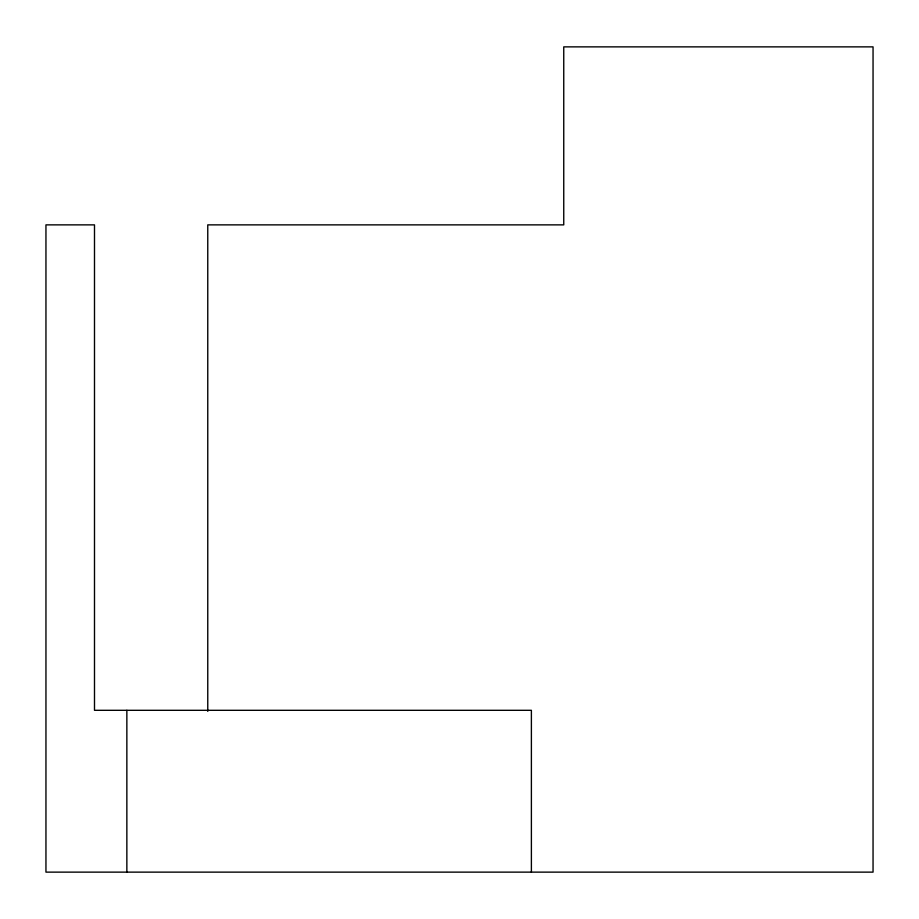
<?xml version="1.0" encoding="UTF-8"?>
<svg xmlns="http://www.w3.org/2000/svg" width="919" height="919" viewBox="0 0 919 919"><rect width="100%" height="100%" fill="white"/><g stroke="black" fill="none" stroke-linecap="round" stroke-linejoin="round"><path stroke-width="1.38" d="M531.389 872.131L531.389 710.307L94.496 710.307L94.496 224.868L45.95 224.868L45.95 872.131L873.05 872.131L873.05 46.869L563.749 46.869L563.749 224.868L207.763 224.868L207.763 711.386M126.856 710.307L126.856 872.131"/></g></svg>
